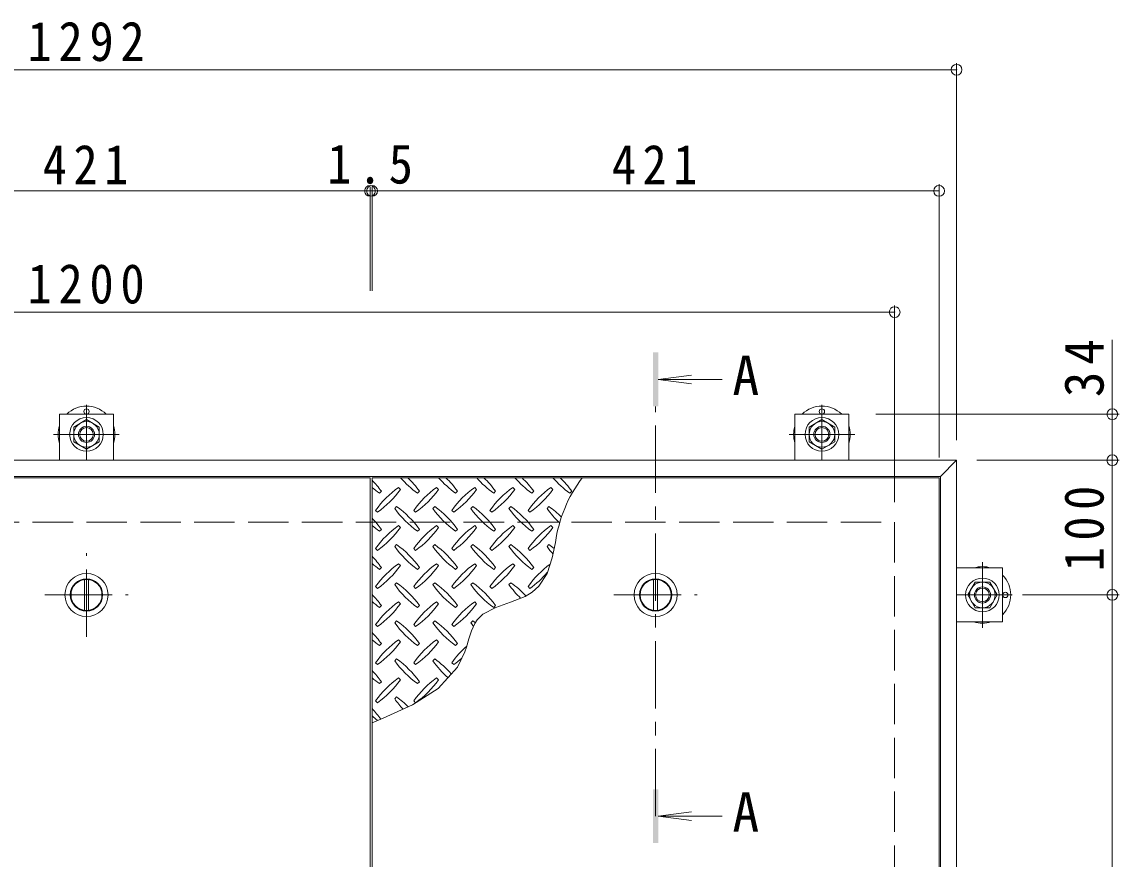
# Model space of a CAD drawing. Units: millimetres on the paper, enlarged 6 times, with parts at other scales. Extents: x -1918 to 2320, y -1648 to 1656.
# Drawn here: x -1373.7 to -885, y 1124.4 to 1497.4 of the extents above; entities that cross this region are included whole.
import ezdxf
from ezdxf.enums import TextEntityAlignment as Align

# ---------------------------------------------------------------- set-up
doc = ezdxf.new("R2010")
doc.units = ezdxf.units.MM
doc.header["$LTSCALE"] = 6
doc.header["$PDMODE"] = 32
doc.header["$PDSIZE"] = 4.8
doc.linetypes.add('CHAIN1', pattern=[8, 5, -1, 1, -1])
doc.linetypes.add('DASHED3', pattern=[4, 3, -1])
for name, color, linetype, lineweight in [('0-0_通り芯', 4, 'Continuous', 9), ('0-2_仕上', 3, 'Continuous', 9), ('0-3_建具', 4, 'Continuous', 9), ('0-5_寸法', 4, 'Continuous', 9), ('0-9', 134, 'Continuous', 5), ('0-C', 2, 'Continuous', 9), ('0-D', 5, 'Continuous', 5), ('0-E', 3, 'Continuous', 9), ('0-F', 7, 'Continuous', 9)]:
    doc.layers.add(name, color=color, linetype=linetype, lineweight=lineweight)
doc.styles.add('ＭＳ ゴシック', font='')
doc.styles.get('ＭＳ ゴシック').set_extended_font_data('MS Gothic')

msp = doc.modelspace()

# ---------------------------------------------------------------- linework, layer by layer
at = {"layer": '0-0_通り芯'}
for centre in [(-1344.951, 1323.8), (-1017.352, 1323.8), (-935.631, 1242.082)]:
    msp.add_circle(centre, 1.2, dxfattribs=at)
for centre, start, end in [((-1344.951, 1313.6), 45.5852, 134.4148), ((-1017.352, 1313.6), 45.5852, 134.4148), ((-1344.951, 1313.6), 162.24721, 197.75279), ((-1344.951, 1313.6), 342.24721, 17.75279), ((-1017.352, 1313.6), 162.24721, 197.75279), ((-1017.352, 1313.6), 342.24721, 17.75279), ((-945.831, 1242.082), 72.24721, 107.75279), ((-945.831, 1242.082), 315.5852, 44.4148), ((-945.831, 1242.082), 252.24721, 287.75279)]:
    msp.add_arc(centre, 12.6, start, end, dxfattribs=at)
at = {"layer": '0-2_仕上'}
for p, q in [((-1471.251, 1294.282), (-1218.651, 1294.282)), ((-1218.651, 1294.282), (-1218.651, 894.681)), ((-965.151, 1294.282), (-965.151, 894.681))]:
    msp.add_line(p, q, dxfattribs=at)
msp.add_lwpolyline([(-1217.751, 894.681), (-1217.751, 1294.282), (-965.151, 1294.282)], dxfattribs=at)
at = {"layer": '0-3_建具'}
for p, q in [((-1732.551, 1302.081), (-957.351, 1302.081)), ((-964.551, 1294.882), (-957.351, 1302.081)), ((-957.351, 1302.081), (-957.351, 886.881)), ((-1725.351, 1294.882), (-964.551, 1294.882)), ((-964.551, 894.081), (-964.551, 1294.882))]:
    msp.add_line(p, q, dxfattribs=at)
at = {"layer": '0-5_寸法'}
for p, q in [((-1090.251, 1338.101), (-1075.38, 1340.059)), ((-1090.251, 1338.101), (-1075.38, 1336.143)), ((-1090.251, 1338.101), (-1061.772, 1338.101)), ((-1090.251, 1143.497), (-1075.38, 1145.455)), ((-1090.251, 1143.497), (-1075.38, 1141.539)), ((-1090.251, 1143.497), (-1061.772, 1143.497))]:
    msp.add_line(p, q, dxfattribs=at)
at = {"layer": '0-5_寸法', "linetype": 'CHAIN1'}
msp.add_line((-1091.451, 1143.497), (-1091.451, 1326.101), dxfattribs=at)
at = {"layer": '0-5_寸法'}
for points in [[(-1090.251, 1350.101), (-1092.651, 1350.101), (-1090.251, 1326.101), (-1092.651, 1326.101)], [(-1090.251, 1131.497), (-1092.651, 1131.497), (-1090.251, 1155.497), (-1092.651, 1155.497)]]:
    msp.add_solid(points, dxfattribs=at)
at = {"layer": '0-9'}
for p, q in [((-1214.452, 1287.399), (-1213.603, 1288.247)), ((-1205.118, 1289.096), (-1205.967, 1289.944)), ((-1197.481, 1287.399), (-1196.633, 1288.247)), ((-1188.148, 1289.096), (-1188.996, 1289.944)), ((-1180.511, 1287.399), (-1179.662, 1288.247)), ((-1171.177, 1289.096), (-1172.026, 1289.944)), ((-1163.54, 1287.399), (-1162.692, 1288.247)), ((-1154.206, 1289.096), (-1155.055, 1289.944)), ((-1146.57, 1287.399), (-1145.721, 1288.247)), ((-1137.236, 1289.096), (-1138.084, 1289.944)), ((-1129.599, 1287.399), (-1128.751, 1288.247)), ((-1206.815, 1281.459), (-1207.664, 1280.61)), ((-1189.845, 1281.459), (-1190.693, 1280.61)), ((-1172.874, 1281.459), (-1173.723, 1280.61)), ((-1155.904, 1281.459), (-1156.752, 1280.61)), ((-1138.933, 1281.459), (-1139.782, 1280.61)), ((-1216.149, 1279.762), (-1215.301, 1278.913)), ((-1199.178, 1279.762), (-1198.33, 1278.913)), ((-1182.208, 1279.762), (-1181.359, 1278.913)), ((-1165.237, 1279.762), (-1164.389, 1278.913)), ((-1148.267, 1279.762), (-1147.418, 1278.913)), ((-1214.452, 1270.428), (-1213.603, 1271.277)), ((-1205.118, 1272.125), (-1205.967, 1272.974)), ((-1197.481, 1270.428), (-1196.633, 1271.277)), ((-1188.148, 1272.125), (-1188.996, 1272.974)), ((-1180.511, 1270.428), (-1179.662, 1271.277)), ((-1171.177, 1272.125), (-1172.026, 1272.974)), ((-1163.54, 1270.428), (-1162.692, 1271.277)), ((-1154.206, 1272.125), (-1155.055, 1272.974)), ((-1146.57, 1270.428), (-1145.721, 1271.277)), ((-1137.236, 1272.125), (-1138.084, 1272.974)), ((-1216.149, 1262.791), (-1215.301, 1261.943)), ((-1206.815, 1264.488), (-1207.664, 1263.64)), ((-1199.178, 1262.791), (-1198.33, 1261.943)), ((-1189.845, 1264.488), (-1190.693, 1263.64)), ((-1182.208, 1262.791), (-1181.359, 1261.943)), ((-1172.874, 1264.488), (-1173.723, 1263.64)), ((-1165.237, 1262.791), (-1164.389, 1261.943)), ((-1155.904, 1264.488), (-1156.752, 1263.64)), ((-1148.267, 1262.791), (-1147.418, 1261.943)), ((-1138.933, 1264.488), (-1139.782, 1263.64)), ((-1214.452, 1253.457), (-1213.603, 1254.306)), ((-1205.118, 1255.155), (-1205.967, 1256.003)), ((-1197.481, 1253.457), (-1196.633, 1254.306)), ((-1188.148, 1255.155), (-1188.996, 1256.003)), ((-1180.511, 1253.457), (-1179.662, 1254.306)), ((-1171.177, 1255.155), (-1172.026, 1256.003)), ((-1163.54, 1253.457), (-1162.692, 1254.306)), ((-1154.206, 1255.155), (-1155.055, 1256.003)), ((-1146.57, 1253.457), (-1145.721, 1254.306)), ((-1206.815, 1247.518), (-1207.664, 1246.669)), ((-1189.845, 1247.518), (-1190.693, 1246.669)), ((-1172.874, 1247.518), (-1173.723, 1246.669)), ((-1155.904, 1247.518), (-1156.752, 1246.669)), ((-1216.149, 1245.821), (-1215.301, 1244.972)), ((-1199.178, 1245.821), (-1198.33, 1244.972)), ((-1182.208, 1245.821), (-1181.359, 1244.972)), ((-1165.237, 1245.821), (-1164.389, 1244.972)), ((-1148.267, 1245.821), (-1147.418, 1244.972)), ((-1214.452, 1236.487), (-1213.603, 1237.336)), ((-1205.118, 1238.184), (-1205.967, 1239.032)), ((-1197.481, 1236.487), (-1196.633, 1237.336)), ((-1188.148, 1238.184), (-1188.996, 1239.032)), ((-1180.511, 1236.487), (-1179.662, 1237.336)), ((-1171.177, 1238.184), (-1172.026, 1239.032)), ((-1163.54, 1236.487), (-1162.692, 1237.336)), ((-1216.149, 1228.85), (-1215.301, 1228.002)), ((-1206.815, 1230.547), (-1207.664, 1229.699)), ((-1199.178, 1228.85), (-1198.33, 1228.002)), ((-1189.845, 1230.547), (-1190.693, 1229.699)), ((-1182.208, 1228.85), (-1181.359, 1228.002)), ((-1172.874, 1230.547), (-1173.723, 1229.699)), ((-1205.118, 1221.213), (-1205.967, 1222.062)), ((-1188.148, 1221.213), (-1188.996, 1222.062)), ((-1214.452, 1219.516), (-1213.603, 1220.365)), ((-1197.481, 1219.516), (-1196.633, 1220.365)), ((-1180.511, 1219.516), (-1179.662, 1220.365)), ((-1206.815, 1213.576), (-1207.664, 1212.728)), ((-1189.845, 1213.576), (-1190.693, 1212.728)), ((-1216.149, 1211.88), (-1215.301, 1211.031)), ((-1199.178, 1211.88), (-1198.33, 1211.031)), ((-1182.208, 1211.88), (-1181.359, 1211.031)), ((-1214.452, 1202.546), (-1213.603, 1203.394)), ((-1205.118, 1204.243), (-1205.967, 1205.091)), ((-1197.481, 1202.546), (-1196.633, 1203.394)), ((-1188.148, 1204.243), (-1188.996, 1205.091)), ((-1216.149, 1194.909), (-1215.301, 1194.06)), ((-1206.815, 1196.606), (-1207.664, 1195.757)), ((-1199.178, 1194.909), (-1198.33, 1194.06))]:
    msp.add_line(p, q, dxfattribs=at)
msp.add_lwpolyline([(-1217.751, 1185.132), (-1212.787, 1187.13), (-1199.737, 1193.104), (-1188.36, 1200.404), (-1179.715, 1209.869), (-1176.371, 1216.682), (-1175.686, 1218.771), (-1174.626, 1222.456), (-1173.492, 1226.053), (-1172.023, 1229.335), (-1170.914, 1231.005), (-1168.346, 1233.473), (-1162.588, 1236.537), (-1156.007, 1238.872), (-1149.601, 1241.386), (-1146.36, 1243.283), (-1143.456, 1245.911), (-1139.804, 1251.683), (-1137.437, 1258.633), (-1136.025, 1265.491)], dxfattribs=at)
for centre, radius, start, end in [((-1249.03, 1263.003), 43.5, 35.47272, 44.0249), ((-1172.238, 1322.825), 43.5, 221.00789, 234.5273), ((-1232.059, 1263.003), 43.5, 35.47272, 45.97511), ((-1155.267, 1322.825), 43.5, 221.00789, 234.5273), ((-1215.089, 1263.003), 43.5, 35.47272, 45.97511), ((-1138.297, 1322.825), 43.5, 221.00789, 234.5273), ((-1198.118, 1263.003), 43.5, 35.47272, 45.97511), ((-1121.326, 1322.825), 43.5, 221.00789, 234.5273), ((-1181.147, 1263.003), 43.5, 35.47272, 45.97511), ((-1104.355, 1322.825), 43.5, 221.00789, 234.5273), ((-1075.308, 1257.232), 61.276, 142.79805, 172.25462), ((-1164.177, 1263.003), 43.5, 35.47272, 45.97511), ((-1189.208, 1322.825), 43.5, 228.99213, 234.5273), ((-1180.723, 1254.518), 43.5, 125.47272, 144.5273), ((-1240.544, 1314.339), 43.5, 305.47256, 324.5273), ((-1163.752, 1254.518), 43.5, 125.47272, 144.5273), ((-1223.574, 1314.339), 43.5, 305.47256, 324.5273), ((-1146.782, 1254.518), 43.5, 125.47272, 144.5273), ((-1206.603, 1314.339), 43.5, 305.47256, 324.5273), ((-1129.811, 1254.518), 43.5, 125.47272, 144.5273), ((-1189.632, 1314.339), 43.5, 305.47256, 324.5273), ((-1112.841, 1254.518), 43.5, 125.47272, 144.5273), ((-1172.662, 1314.339), 43.5, 305.47256, 324.5273), ((-1172.238, 1305.854), 43.5, 215.47258, 234.5273), ((-1232.059, 1246.033), 43.5, 35.47272, 54.5273), ((-1155.267, 1305.854), 43.5, 215.47258, 234.5273), ((-1215.089, 1246.033), 43.5, 35.47272, 54.5273), ((-1138.297, 1305.854), 43.5, 215.47258, 234.5273), ((-1198.118, 1246.033), 43.5, 35.47272, 54.5273), ((-1121.326, 1305.854), 43.5, 215.47258, 234.5273), ((-1181.147, 1246.033), 43.5, 35.47272, 54.5273), ((-1104.355, 1305.854), 43.5, 215.47258, 226.69856), ((-1164.177, 1246.033), 43.5, 44.94598, 54.5273), ((-1249.03, 1246.033), 43.5, 35.47272, 44.0249), ((-1189.208, 1305.854), 43.5, 228.99213, 234.5273), ((-1180.723, 1237.548), 43.5, 125.47272, 144.5273), ((-1240.544, 1297.369), 43.5, 305.47256, 324.5273), ((-1163.752, 1237.548), 43.5, 125.47272, 144.5273), ((-1223.574, 1297.369), 43.5, 305.47256, 324.5273), ((-1146.782, 1237.548), 43.5, 125.47272, 144.5273), ((-1206.603, 1297.369), 43.5, 305.47256, 324.5273), ((-1129.811, 1237.548), 43.5, 125.47272, 144.5273), ((-1189.632, 1297.369), 43.5, 305.47256, 324.5273), ((-1112.841, 1237.548), 43.5, 125.47272, 144.5273), ((-1172.662, 1297.369), 43.5, 305.47256, 324.5273), ((-1172.238, 1288.884), 43.5, 215.47258, 234.5273), ((-1232.059, 1229.062), 43.5, 35.47272, 54.5273), ((-1155.267, 1288.884), 43.5, 215.47258, 234.5273), ((-1215.089, 1229.062), 43.5, 35.47272, 54.5273), ((-1138.297, 1288.884), 43.5, 215.47258, 234.5273), ((-1198.118, 1229.062), 43.5, 35.47272, 54.5273), ((-1121.326, 1288.884), 43.5, 215.47258, 234.5273), ((-1181.147, 1229.062), 43.5, 35.47272, 54.5273), ((-1104.355, 1288.884), 43.5, 215.47258, 221.1628), ((-1164.177, 1229.062), 43.5, 50.65677, 54.5273), ((-1249.03, 1229.062), 43.5, 35.47272, 44.0249), ((-1189.208, 1288.884), 43.5, 228.99213, 234.5273), ((-1180.723, 1220.577), 43.5, 125.47272, 144.5273), ((-1240.544, 1280.398), 43.5, 305.47256, 324.5273), ((-1163.752, 1220.577), 43.5, 125.47272, 144.5273), ((-1223.574, 1280.398), 43.5, 305.47256, 324.52728), ((-1146.782, 1220.577), 43.5, 125.47272, 144.5273), ((-1206.603, 1280.398), 43.5, 305.47256, 324.52728), ((-1129.811, 1220.577), 43.5, 125.47272, 144.5273), ((-1189.632, 1280.398), 43.5, 305.47256, 324.52728), ((-1112.841, 1220.577), 43.5, 126.00705, 144.5273), ((-1172.662, 1280.398), 43.5, 305.47256, 319.2924), ((-1172.238, 1271.913), 43.5, 215.47258, 234.5273), ((-1232.059, 1212.092), 43.5, 35.47272, 54.5273), ((-1155.267, 1271.913), 43.5, 215.47258, 234.5273), ((-1215.089, 1212.092), 43.5, 35.47272, 54.5273), ((-1138.297, 1271.913), 43.5, 215.47258, 234.5273), ((-1198.118, 1212.092), 43.5, 35.47272, 54.5273), ((-1121.326, 1271.913), 43.5, 215.47258, 225.99713), ((-1181.147, 1212.092), 43.5, 42.74814, 54.5273), ((-1249.03, 1212.092), 43.5, 35.47272, 44.0249), ((-1189.208, 1271.913), 43.5, 228.99213, 234.5273), ((-1180.723, 1203.607), 43.5, 125.47272, 144.5273), ((-1240.544, 1263.428), 43.5, 305.47256, 324.5273), ((-1163.752, 1203.607), 43.5, 125.47272, 144.5273), ((-1223.574, 1263.428), 43.5, 305.47256, 324.5273), ((-1146.782, 1203.607), 43.5, 125.47272, 144.5273), ((-1206.603, 1263.428), 43.5, 305.47256, 324.5273), ((-1172.238, 1254.942), 43.5, 215.47258, 234.5273), ((-1232.059, 1195.121), 43.5, 35.47272, 54.5273), ((-1155.267, 1254.942), 43.5, 215.47258, 234.5273), ((-1215.089, 1195.121), 43.5, 35.47272, 54.5273), ((-1138.297, 1254.942), 43.5, 215.47258, 218.03572), ((-1198.118, 1195.121), 43.5, 52.70831, 54.5273), ((-1249.03, 1195.121), 43.5, 35.47272, 44.0249), ((-1189.208, 1254.942), 43.5, 228.99213, 234.5273), ((-1180.723, 1186.636), 43.5, 125.47272, 144.5273), ((-1163.752, 1186.636), 43.5, 125.47272, 144.5273), ((-1240.544, 1246.457), 43.5, 305.47256, 324.5273), ((-1223.574, 1246.457), 43.5, 305.47256, 324.5273), ((-1146.782, 1186.636), 43.5, 131.38763, 144.5273), ((-1172.238, 1237.972), 43.5, 215.47258, 234.5273), ((-1232.059, 1178.151), 43.5, 35.47272, 54.5273), ((-1155.267, 1237.972), 43.5, 215.47258, 228.77962), ((-1215.089, 1178.151), 43.5, 41.35275, 54.5273), ((-1206.603, 1246.457), 43.5, 305.47256, 311.59831), ((-1249.03, 1178.151), 43.5, 35.47272, 44.0249), ((-1189.208, 1237.972), 43.5, 228.99213, 234.5273), ((-1180.723, 1169.665), 43.5, 125.47272, 144.5273), ((-1240.544, 1229.486), 43.5, 305.47256, 324.5273), ((-1163.752, 1169.665), 43.5, 125.47272, 144.5273), ((-1223.574, 1229.486), 43.5, 305.47256, 324.5273), ((-1172.238, 1221.001), 43.5, 215.47258, 223.25978), ((-1232.059, 1161.18), 43.5, 45.57452, 54.5273), ((-1249.03, 1161.18), 43.5, 35.94795, 44.0249), ((-1189.208, 1221.001), 43.5, 228.99213, 233.25279)]:
    msp.add_arc(centre, radius, start, end, dxfattribs=at)
at = {"layer": '0-C', "linetype": 'CHAIN1'}
for p, q in [((-1344.951, 1223.482), (-1344.951, 1260.682)), ((-1363.551, 1242.082), (-1326.351, 1242.082)), ((-1110.051, 1242.082), (-1072.851, 1242.082))]:
    msp.add_line(p, q, dxfattribs=at)
at = {"layer": '0-C'}
for p, q in [((-1345.851, 1248.923), (-1345.851, 1235.241)), ((-1344.051, 1248.923), (-1344.051, 1235.241)), ((-1092.351, 1248.923), (-1092.351, 1235.241)), ((-1090.551, 1248.923), (-1090.551, 1235.241))]:
    msp.add_line(p, q, dxfattribs=at)
for centre, radius in [((-1344.951, 1242.082), 9.6), ((-1091.451, 1242.082), 9.6), ((-1344.951, 1242.082), 7.2), ((-1344.951, 1242.082), 6.9), ((-1091.451, 1242.082), 7.2), ((-1091.451, 1242.082), 6.9)]:
    msp.add_circle(centre, radius, dxfattribs=at)
at = {"layer": '0-D'}
for points in [[(-1350.651, 1316.891), (-1344.951, 1320.182), (-1339.251, 1316.891), (-1339.251, 1310.309), (-1344.951, 1307.019), (-1350.651, 1310.309)], [(-1023.052, 1316.891), (-1017.352, 1320.182), (-1011.652, 1316.891), (-1011.652, 1310.309), (-1017.352, 1307.019), (-1023.052, 1310.309)], [(-942.54, 1247.782), (-939.25, 1242.082), (-942.54, 1236.382), (-949.122, 1236.382), (-952.413, 1242.082), (-949.122, 1247.782)]]:
    msp.add_lwpolyline(points, close=True, dxfattribs=at)
for centre, radius in [((-1344.951, 1313.6), 7.5), ((-1017.352, 1313.6), 7.5), ((-1344.951, 1313.6), 5.7), ((-1344.951, 1313.6), 3.6), ((-1344.951, 1313.6), 3.032), ((-1017.352, 1313.6), 5.7), ((-1017.352, 1313.6), 3.6), ((-1017.352, 1313.6), 3.032), ((-945.831, 1242.082), 7.5), ((-945.831, 1242.082), 5.7), ((-945.831, 1242.082), 3.6), ((-945.831, 1242.082), 3.032)]:
    msp.add_circle(centre, radius, dxfattribs=at)
at = {"layer": '0-E', "linetype": 'CHAIN1'}
for p, q in [((-1344.952, 1326.784), (-1344.951, 1302.08)), ((-1017.352, 1326.784), (-1017.351, 1302.08)), ((-1359.578, 1313.6), (-1330.325, 1313.601)), ((-1031.978, 1313.6), (-1002.725, 1313.601)), ((-945.831, 1227.455), (-945.831, 1256.708)), ((-932.648, 1242.082), (-957.351, 1242.082))]:
    msp.add_line(p, q, dxfattribs=at)
at = {"layer": '0-E'}
for p, q in [((-1332.951, 1322.601), (-1356.951, 1322.6)), ((-1356.951, 1322.6), (-1356.951, 1302.08)), ((-1332.951, 1322.601), (-1332.951, 1302.081)), ((-1005.352, 1322.601), (-1029.352, 1322.6)), ((-1029.352, 1322.6), (-1029.351, 1302.08)), ((-1005.352, 1322.601), (-1005.351, 1302.081)), ((-936.831, 1254.082), (-957.351, 1254.082)), ((-936.831, 1254.082), (-936.831, 1230.082)), ((-936.831, 1230.082), (-957.351, 1230.082))]:
    msp.add_line(p, q, dxfattribs=at)
at = {"layer": '0-F'}
for p, q in [((-1732.551, 1476.082), (-957.351, 1476.082)), ((-957.351, 1311.081), (-957.351, 1479.082)), ((-1218.651, 1423.881), (-1218.651, 1377.56)), ((-1217.751, 1423.881), (-1217.751, 1377.56)), ((-965.151, 1303.281), (-965.151, 1425.081)), ((-1218.651, 1422.081), (-1471.251, 1422.081)), ((-1217.751, 1422.081), (-1218.651, 1422.081)), ((-965.151, 1422.081), (-1217.751, 1422.081)), ((-984.951, 1283.481), (-984.951, 1371.081)), ((-1704.951, 1368.081), (-984.951, 1368.081)), ((-887.977, 1322.602), (-887.977, 1355.709)), ((-884.977, 1322.602), (-993.351, 1322.602)), ((-887.977, 1302.081), (-887.977, 1322.602)), ((-948.351, 1302.081), (-884.977, 1302.081)), ((-887.977, 1242.081), (-887.977, 1302.081)), ((-927.995, 1242.081), (-884.977, 1242.081)), ((-887.977, 946.882), (-887.977, 1242.081))]:
    msp.add_line(p, q, dxfattribs=at)
at = {"layer": '0-F', "color": 2, "linetype": 'DASHED3'}
for p, q in [((-1704.951, 1274.481), (-984.951, 1274.481)), ((-984.951, 1274.481), (-984.951, 914.481))]:
    msp.add_line(p, q, dxfattribs=at)
at = {"layer": '0-F'}
for p in [(-957.351, 1476.082), (-1218.651, 1422.081), (-1217.751, 1422.081), (-965.151, 1422.081), (-984.951, 1368.081), (-887.977, 1322.602), (-887.977, 1302.081), (-887.977, 1242.081)]:
    msp.add_point(p, dxfattribs=at)

# ---------------------------------------------------------------- texts
at = {"layer": '0-5_寸法', "color": 2, "style": 'ＭＳ ゴシック'}
for p in [(-1057.233, 1325.864), (-1057.233, 1131.26)]:
    msp.add_text('A', height=17.6, dxfattribs=at).set_placement(p, align=Align.BOTTOM_LEFT)
at = {"layer": '0-F', "color": 2, "char_height": 17.6, "attachment_point": 7, "style": 'ＭＳ ゴシック'}
for s, insert in [('\\T1.28;\\W0.9;1292', (-1371.201, 1479.682)), ('\\T1.27;\\W0.9;421', (-1364.451, 1425.081)), ('\\T1.27;\\W0.9;1.5', (-1237.701, 1425.081)), ('\\T1.27;\\W0.9;421', (-1110.951, 1425.081)), ('\\T1.28;\\W0.9;1200', (-1371.201, 1371.681))]:
    msp.add_mtext(s, dxfattribs=dict(at, insert=insert))
at = {"layer": '0-F', "color": 2, "char_height": 17.6, "attachment_point": 7, "rotation": 90, "style": 'ＭＳ ゴシック'}
for s, insert in [('\\T1.27;\\W0.95;34', (-891.577, 1330.209)), ('\\T1.27;\\W0.9;100', (-891.577, 1252.581))]:
    msp.add_mtext(s, dxfattribs=dict(at, insert=insert))

doc.saveas('drawing.dxf')
